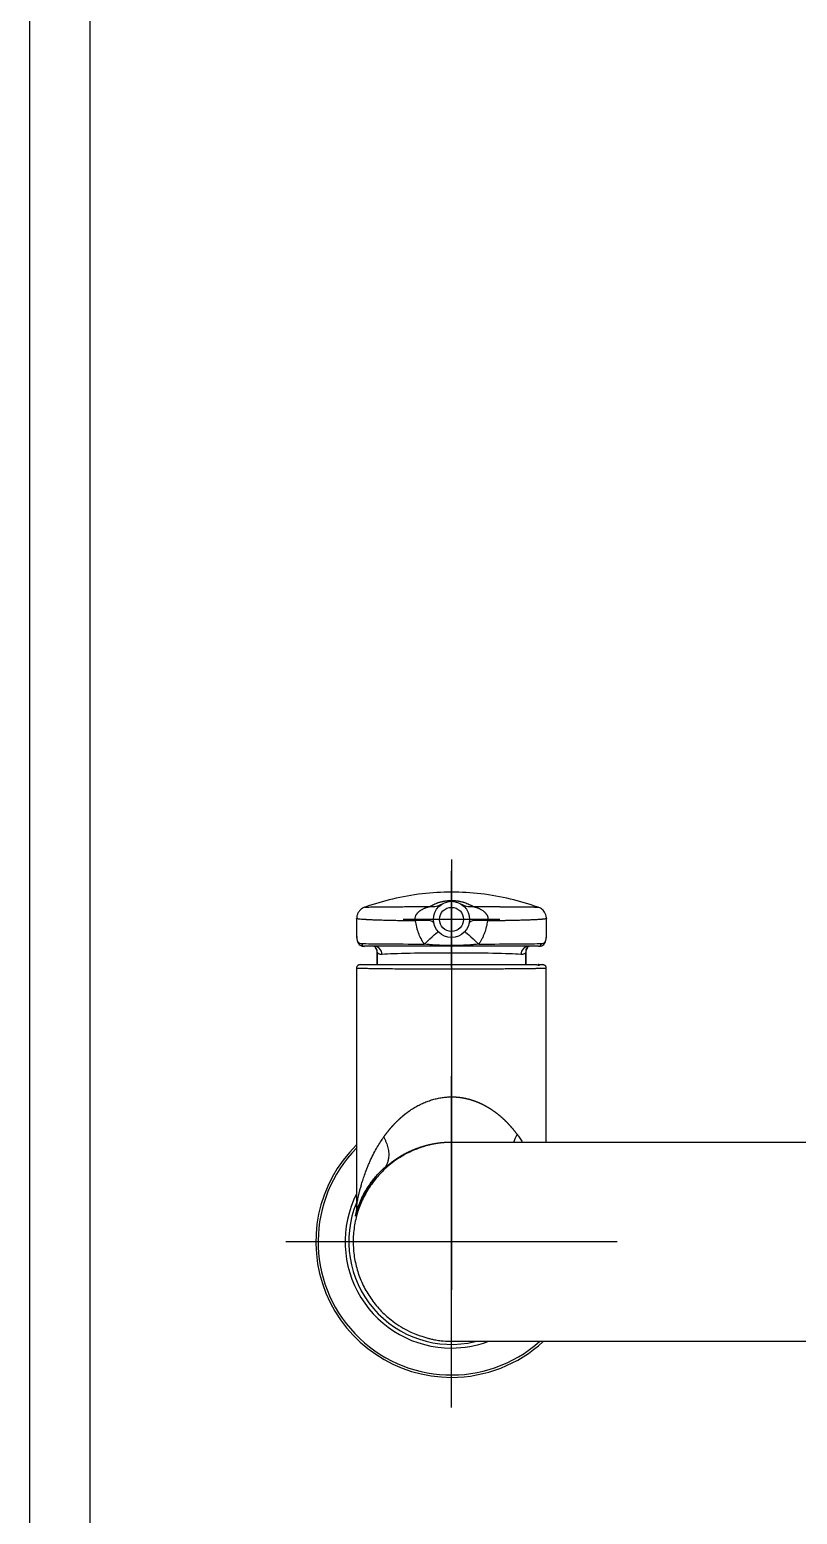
# Model space of a CAD drawing. Header units: millimetres. Extents: x -33000 to 294000, y 0 to 42408.
# Drawn here: x 19309.6 to 19437, y 17734.3 to 17980.7 of the extents above; entities that cross this region are included whole.
import ezdxf

# ---------------------------------------------------------------- set-up
doc = ezdxf.new("R2010")
doc.units = ezdxf.units.MM
doc.header["$LTSCALE"] = 50
doc.linetypes.add('DASHDOT', pattern=[22, 20, -1, 0, -1])
doc.layers.add('arch', color=8, linetype='Continuous')

msp = doc.modelspace()

# ---------------------------------------------------------------- linework, layer by layer
at = {"layer": 'arch'}
msp.add_line((19319.58, 18104.53), (19319.58, 16754.53), dxfattribs=at)
at = {"layer": 'arch', "linetype": 'Continuous'}
for p, q in [((19309.58, 18033.34), (19309.58, 17525.71)), ((19379.6, 17825.03), (19379.6, 17841.03)), ((19363.85, 17833.16), (19363.85, 17830.28)), ((19387.6, 17833.03), (19371.6, 17833.03)), ((19395.35, 17830.29), (19395.35, 17833.16)), ((19394.06, 17828.56), (19365.14, 17828.56)), ((19367.23, 17827.74), (19367.23, 17825.53)), ((19367.27, 17827.56), (19367.27, 17825.53)), ((19391.93, 17825.53), (19391.93, 17827.56)), ((19391.97, 17825.53), (19391.97, 17827.75)), ((19363.83, 17824.93), (19363.83, 17785.31)), ((19395.33, 17796.03), (19395.33, 17824.93)), ((19367.08, 17790.01), (19367.08, 17790.37))]:
    msp.add_line(p, q, dxfattribs=at)
at = {"layer": 'arch', "linetype": 'DASHDOT'}
for p, q in [((19379.58, 17842.97), (19379.58, 17771.55)), ((19379.58, 17752.03), (19379.58, 17807.03)), ((19407.08, 17779.53), (19352.08, 17779.53))]:
    msp.add_line(p, q, dxfattribs=at)
at = {"layer": 'arch', "linetype": 'Continuous'}
for radius in [3, 2]:
    msp.add_circle((19379.6, 17833.03), radius, dxfattribs=at)
for radius, start, end in [(22.5, 134.4263, 270), (22.11, 135.4219, 311.6869), (17.64, 153.2363, 270), (17.03, 157.6631, 283.3144), (22.5, 270, 312.6544), (17.64, 270, 290.0475)]:
    msp.add_arc((19379.58, 17779.53), radius, start, end, dxfattribs=at)
for centre, major_axis, ratio, start_param, end_param in [((19375.54, 17839.92), (-2.54, 4.31), 0.801683, 2.611489, 3.141593), ((19383.66, 17839.92), (2.54, 4.31), 0.801683, 3.141593, 3.671697), ((19371.73, 17831.58), (4.92, 0.9), 0.183919, 0, 1.14156), ((19373.63, 17827.7), (3.73, 3.33), 0.007211, 5.101734, 6.283185), ((19385.57, 17827.7), (-3.73, 3.33), 0.007211, 0, 1.181451), ((19387.47, 17831.58), (4.92, -0.9), 0.183919, 2.000033, 3.141593), ((19365.14, 17829.06), (0, -0.5), 0.951659, 4.794506, 6.283185), ((19379.6, 17829.06), (-15.75, 0), 0.008216, 0.322481, 1.27914), ((19366.73, 17827.06), (0, 1.5), 0.924037, 4.81447, 6.283185), ((19379.6, 17829.06), (-15.75, 0), 0.008216, 1.862453, 2.818498), ((19392.47, 17827.06), (0, 1.5), 0.923833, 0, 1.468584), ((19394.06, 17829.06), (0, -0.5), 0.951476, 0, 1.488528), ((19365.79, 17827.49), (-1.27, -0.79), 0.949415, 3.134833, 3.17732), ((19365.79, 17827.49), (-1.27, -0.79), 0.949415, 2.605969, 3.134833), ((19379.6, 17827.06), (-12.5, 0), 0.031058, 3.546824, 5.878502), ((19393.41, 17827.49), (-1.27, 0.79), 0.949187, 0.00734, 0.534326), ((19393.41, 17827.49), (-1.27, 0.79), 0.949187, 6.250379, 6.290525)]:
    msp.add_ellipse(centre, major_axis=major_axis, ratio=ratio, start_param=start_param, end_param=end_param, dxfattribs=at)
for points, degree, knots in [([(19393.95, 17835.05), (19392.44, 17835.59), (19389.33, 17836.51), (19384.52, 17837.36), (19379.6, 17837.66), (19374.68, 17837.36), (19369.87, 17836.51), (19366.76, 17835.59), (19365.26, 17835.06)], 3, [0, 0, 0, 0, 0.163138, 0.332761, 0.500072, 0.667382, 0.837003, 1, 1, 1, 1]), ([(19375.98, 17835.17), (19376.09, 17835.23), (19376.2, 17835.3), (19376.43, 17835.41), (19376.54, 17835.47), (19376.79, 17835.58), (19376.91, 17835.64), (19377.11, 17835.72), (19377.18, 17835.74), (19377.28, 17835.78), (19377.32, 17835.79), (19377.39, 17835.81), (19377.43, 17835.83), (19377.53, 17835.86), (19377.61, 17835.88), (19377.76, 17835.93), (19377.84, 17835.95), (19378, 17835.99), (19378.08, 17836.01), (19378.19, 17836.03), (19378.21, 17836.04), (19378.25, 17836.04), (19378.28, 17836.05), (19378.34, 17836.06), (19378.39, 17836.07), (19378.52, 17836.09), (19378.61, 17836.11), (19378.8, 17836.13), (19378.9, 17836.14), (19379.02, 17836.15), (19379.05, 17836.15), (19379.1, 17836.16), (19379.12, 17836.16), (19379.2, 17836.16), (19379.35, 17836.17), (19379.5, 17836.18), (19379.66, 17836.18), (19379.71, 17836.18), (19379.78, 17836.17), (19379.81, 17836.17), (19379.86, 17836.17), (19379.99, 17836.17), (19380.12, 17836.16), (19380.31, 17836.14), (19380.41, 17836.13), (19380.55, 17836.11), (19380.6, 17836.1), (19380.69, 17836.09), (19380.74, 17836.08), (19380.87, 17836.06), (19380.96, 17836.04), (19381.12, 17836.01), (19381.21, 17835.99), (19381.33, 17835.96), (19381.37, 17835.95), (19381.45, 17835.93), (19381.48, 17835.92), (19381.6, 17835.88), (19381.67, 17835.86), (19381.89, 17835.79), (19382.03, 17835.74), (19382.29, 17835.64), (19382.42, 17835.58), (19382.66, 17835.47), (19382.78, 17835.41), (19382.95, 17835.33), (19383, 17835.29), (19383.11, 17835.23), (19383.17, 17835.2), (19383.22, 17835.17)], 3, [0, 0, 0, 0, 0.0625, 0.0625, 0.125, 0.125, 0.1875, 0.1875, 0.21875, 0.21875, 0.234375, 0.234375, 0.25, 0.25, 0.28125, 0.28125, 0.3125, 0.3125, 0.34375, 0.34375, 0.351562, 0.351562, 0.359375, 0.359375, 0.375, 0.375, 0.40625, 0.40625, 0.4375, 0.4375, 0.445312, 0.445312, 0.453125, 0.453125, 0.46875, 0.5, 0.5, 0.515625, 0.515625, 0.523437, 0.523437, 0.53125, 0.5625, 0.5625, 0.59375, 0.59375, 0.609375, 0.609375, 0.625, 0.625, 0.65625, 0.65625, 0.6875, 0.6875, 0.703125, 0.703125, 0.71875, 0.71875, 0.75, 0.75, 0.8125, 0.8125, 0.875, 0.875, 0.9375, 0.9375, 0.96875, 0.96875, 1, 1, 1, 1]), ([(19365.25, 17835.06), (19365.19, 17835.05), (19365.04, 17834.99), (19364.76, 17834.84), (19364.45, 17834.61), (19364.17, 17834.27), (19363.96, 17833.85), (19363.85, 17833.46), (19363.86, 17833.23), (19363.87, 17833.16)], 3, [0, 0, 0, 0, 0.088474, 0.220833, 0.371106, 0.541314, 0.726976, 0.920258, 1, 1, 1, 1]), ([(19365.2, 17835.05), (19365.2, 17835.05), (19365.21, 17835.05), (19365.23, 17835.06), (19365.24, 17835.06), (19365.27, 17835.06), (19365.29, 17835.06), (19365.31, 17835.06), (19365.33, 17835.06), (19365.4, 17835.07), (19365.49, 17835.07), (19365.68, 17835.08), (19365.8, 17835.08), (19366.07, 17835.09), (19366.22, 17835.09), (19366.48, 17835.1), (19366.6, 17835.1), (19366.72, 17835.1), (19366.77, 17835.1), (19366.79, 17835.1), (19366.86, 17835.1), (19366.92, 17835.1), (19367.18, 17835.11), (19367.62, 17835.11), (19368.13, 17835.12), (19368.68, 17835.12), (19368.96, 17835.13), (19369.34, 17835.13), (19369.42, 17835.13), (19369.54, 17835.13), (19369.58, 17835.13), (19369.65, 17835.13), (19369.85, 17835.13), (19370.06, 17835.13), (19370.55, 17835.14), (19370.89, 17835.14), (19371.6, 17835.14), (19371.97, 17835.15), (19372.53, 17835.15), (19372.72, 17835.15), (19373.01, 17835.15), (19373.11, 17835.15), (19373.31, 17835.16), (19373.41, 17835.16), (19373.91, 17835.16), (19374.31, 17835.16), (19375.14, 17835.17), (19375.56, 17835.17), (19375.98, 17835.17)], 3, [0, 0, 0, 0, 0.023982, 0.023982, 0.058839, 0.058839, 0.076268, 0.076268, 0.093697, 0.093697, 0.163413, 0.163413, 0.233128, 0.233128, 0.302844, 0.302844, 0.337702, 0.346416, 0.346416, 0.355131, 0.355131, 0.37256, 0.37256, 0.442275, 0.511991, 0.511991, 0.581706, 0.581706, 0.599135, 0.599135, 0.60785, 0.60785, 0.616564, 0.651422, 0.651422, 0.721138, 0.721138, 0.790853, 0.790853, 0.825711, 0.825711, 0.84314, 0.84314, 0.860569, 0.860569, 0.930284, 0.930284, 1, 1, 1, 1]), ([(19373.63, 17832.78), (19373.6, 17832.86), (19373.59, 17832.94), (19373.57, 17833.05), (19373.57, 17833.09), (19373.57, 17833.17), (19373.57, 17833.26), (19373.58, 17833.33), (19373.6, 17833.41), (19373.61, 17833.45), (19373.64, 17833.57), (19373.67, 17833.64), (19373.72, 17833.75), (19373.74, 17833.79), (19373.78, 17833.85), (19373.8, 17833.89), (19373.84, 17833.95), (19373.87, 17833.99), (19373.92, 17834.05), (19373.94, 17834.08), (19374.02, 17834.17), (19374.08, 17834.22), (19374.19, 17834.33), (19374.25, 17834.38), (19374.35, 17834.45), (19374.38, 17834.47), (19374.45, 17834.52), (19374.48, 17834.54), (19374.58, 17834.6), (19374.65, 17834.64), (19374.78, 17834.72), (19374.85, 17834.75), (19374.99, 17834.82), (19375.06, 17834.85), (19375.17, 17834.9), (19375.2, 17834.91), (19375.28, 17834.94), (19375.31, 17834.96), (19375.42, 17835), (19375.49, 17835.02), (19375.63, 17835.07), (19375.7, 17835.09), (19375.81, 17835.12), (19375.84, 17835.13), (19375.91, 17835.15), (19375.95, 17835.16), (19375.98, 17835.17)], 3, [0, 0, 0, 0, 0.0625, 0.0625, 0.09375, 0.09375, 0.125, 0.15625, 0.15625, 0.1875, 0.1875, 0.25, 0.25, 0.28125, 0.28125, 0.3125, 0.3125, 0.34375, 0.34375, 0.375, 0.375, 0.4375, 0.4375, 0.5, 0.5, 0.53125, 0.53125, 0.5625, 0.5625, 0.625, 0.625, 0.6875, 0.6875, 0.75, 0.75, 0.78125, 0.78125, 0.8125, 0.8125, 0.875, 0.875, 0.9375, 0.9375, 0.96875, 0.96875, 1, 1, 1, 1]), ([(19383.22, 17835.17), (19383.65, 17835.17), (19384.07, 17835.17), (19384.89, 17835.16), (19385.29, 17835.16), (19386.08, 17835.15), (19386.47, 17835.15), (19387.04, 17835.15), (19387.22, 17835.15), (19387.46, 17835.15), (19387.5, 17835.15), (19387.59, 17835.14), (19387.73, 17835.14), (19387.87, 17835.14), (19388.31, 17835.14), (19388.65, 17835.14), (19389.31, 17835.13), (19389.62, 17835.13), (19390.23, 17835.13), (19390.51, 17835.12), (19390.85, 17835.12), (19390.96, 17835.12), (19391.06, 17835.12), (19391.12, 17835.12), (19391.15, 17835.12), (19391.32, 17835.12), (19391.44, 17835.12), (19391.8, 17835.11), (19392.02, 17835.11), (19392.44, 17835.1), (19392.63, 17835.1), (19392.97, 17835.09), (19393.12, 17835.09), (19393.29, 17835.09), (19393.33, 17835.09), (19393.38, 17835.08), (19393.39, 17835.08), (19393.42, 17835.08), (19393.5, 17835.08), (19393.57, 17835.08), (19393.72, 17835.07), (19393.8, 17835.07), (19393.92, 17835.06), (19393.96, 17835.06), (19393.99, 17835.05), (19394, 17835.05), (19394, 17835.05)], 3, [0, 0, 0, 0, 0.069582, 0.069582, 0.139164, 0.139164, 0.208746, 0.208746, 0.243537, 0.243537, 0.252235, 0.252235, 0.260933, 0.278329, 0.278329, 0.347911, 0.347911, 0.417493, 0.417493, 0.487075, 0.487075, 0.50447, 0.513168, 0.513168, 0.521866, 0.521866, 0.556657, 0.556657, 0.626239, 0.626239, 0.695821, 0.695821, 0.765403, 0.765403, 0.782799, 0.782799, 0.791497, 0.791497, 0.800195, 0.834986, 0.834986, 0.904568, 0.904568, 0.97415, 0.97415, 1, 1, 1, 1]), ([(19383.22, 17835.17), (19383.25, 17835.16), (19383.29, 17835.15), (19383.36, 17835.13), (19383.39, 17835.12), (19383.5, 17835.09), (19383.57, 17835.07), (19383.71, 17835.02), (19383.78, 17835), (19383.93, 17834.94), (19384, 17834.91), (19384.1, 17834.87), (19384.14, 17834.85), (19384.21, 17834.82), (19384.25, 17834.81), (19384.35, 17834.76), (19384.42, 17834.72), (19384.56, 17834.64), (19384.62, 17834.6), (19384.75, 17834.52), (19384.82, 17834.48), (19384.91, 17834.4), (19384.94, 17834.38), (19385.01, 17834.33), (19385.04, 17834.3), (19385.12, 17834.22), (19385.18, 17834.17), (19385.26, 17834.08), (19385.28, 17834.05), (19385.33, 17833.99), (19385.36, 17833.95), (19385.4, 17833.89), (19385.42, 17833.85), (19385.45, 17833.8), (19385.46, 17833.78), (19385.48, 17833.75), (19385.49, 17833.73), (19385.54, 17833.64), (19385.56, 17833.57), (19385.6, 17833.45), (19385.61, 17833.41), (19385.62, 17833.35), (19385.62, 17833.33), (19385.62, 17833.29), (19385.63, 17833.23), (19385.63, 17833.17), (19385.63, 17833.09), (19385.63, 17833.05), (19385.61, 17832.94), (19385.6, 17832.86), (19385.57, 17832.78)], 3, [0, 0, 0, 0, 0.03125, 0.03125, 0.0625, 0.0625, 0.125, 0.125, 0.1875, 0.1875, 0.25, 0.25, 0.28125, 0.28125, 0.3125, 0.3125, 0.375, 0.375, 0.4375, 0.4375, 0.5, 0.5, 0.53125, 0.53125, 0.5625, 0.5625, 0.625, 0.625, 0.65625, 0.65625, 0.6875, 0.6875, 0.71875, 0.71875, 0.734375, 0.734375, 0.75, 0.75, 0.8125, 0.8125, 0.84375, 0.84375, 0.859375, 0.859375, 0.875, 0.90625, 0.90625, 0.9375, 0.9375, 1, 1, 1, 1]), ([(19395.33, 17833.16), (19395.34, 17833.21), (19395.35, 17833.43), (19395.26, 17833.8), (19395.06, 17834.21), (19394.81, 17834.54), (19394.53, 17834.78), (19394.26, 17834.95), (19394.06, 17835.03), (19393.97, 17835.06), (19393.95, 17835.06)], 3, [0, 0, 0, 0, 0.059502, 0.258441, 0.434511, 0.593301, 0.736931, 0.865356, 0.9766, 1, 1, 1, 1]), ([(19373.63, 17832.78), (19373.42, 17832.78), (19373.21, 17832.79), (19372.94, 17832.79), (19372.89, 17832.79), (19372.79, 17832.79), (19372.74, 17832.79), (19372.58, 17832.79), (19372.48, 17832.79), (19371.97, 17832.8), (19371.58, 17832.8), (19370.81, 17832.81), (19370.06, 17832.83), (19369.37, 17832.84), (19368.95, 17832.85), (19368.82, 17832.86), (19368.7, 17832.86), (19368.61, 17832.86), (19368.57, 17832.86), (19368.37, 17832.87), (19368.21, 17832.87), (19367.75, 17832.89), (19367.46, 17832.89), (19366.91, 17832.91), (19366.65, 17832.92), (19366.16, 17832.94), (19365.93, 17832.96), (19365.66, 17832.97), (19365.61, 17832.97), (19365.51, 17832.98), (19365.36, 17832.99), (19365.22, 17832.99), (19364.95, 17833.01), (19364.79, 17833.02), (19364.51, 17833.04), (19364.39, 17833.05), (19364.18, 17833.08), (19364.1, 17833.09), (19364.02, 17833.1), (19364.01, 17833.1), (19364, 17833.11), (19363.99, 17833.11), (19363.97, 17833.11), (19363.93, 17833.12), (19363.9, 17833.13), (19363.86, 17833.14), (19363.85, 17833.15), (19363.85, 17833.16)], 3, [0, 0, 0, 0, 0.03632, 0.03632, 0.0454, 0.0454, 0.05448, 0.05448, 0.07264, 0.07264, 0.14528, 0.14528, 0.21792, 0.29056, 0.29056, 0.30872, 0.3178, 0.3178, 0.32688, 0.32688, 0.363201, 0.363201, 0.435841, 0.435841, 0.508481, 0.508481, 0.581121, 0.581121, 0.599281, 0.599281, 0.617441, 0.653761, 0.653761, 0.726401, 0.726401, 0.799041, 0.799041, 0.871681, 0.871681, 0.880761, 0.880761, 0.889841, 0.889841, 0.908001, 0.944321, 0.944321, 1, 1, 1, 1]), ([(19375.07, 17828.94), (19374.97, 17829.08), (19374.88, 17829.23), (19374.77, 17829.41), (19374.75, 17829.45), (19374.7, 17829.53), (19374.64, 17829.64), (19374.58, 17829.76), (19374.38, 17830.14), (19374.24, 17830.46), (19374.07, 17830.94), (19374.01, 17831.11), (19373.94, 17831.35), (19373.91, 17831.44), (19373.87, 17831.6), (19373.84, 17831.69), (19373.74, 17832.1), (19373.68, 17832.44), (19373.63, 17832.78)], 3, [0, 0, 0, 0, 0.125, 0.125, 0.15625, 0.15625, 0.1875, 0.25, 0.25, 0.5, 0.5, 0.625, 0.625, 0.6875, 0.6875, 0.75, 0.75, 1, 1, 1, 1]), ([(19385.57, 17832.78), (19385.53, 17832.44), (19385.46, 17832.11), (19385.3, 17831.44), (19385.2, 17831.11), (19385.05, 17830.7), (19385.02, 17830.62), (19384.95, 17830.46), (19384.92, 17830.38), (19384.81, 17830.14), (19384.74, 17829.98), (19384.58, 17829.67), (19384.5, 17829.52), (19384.32, 17829.23), (19384.23, 17829.08), (19384.13, 17828.94)], 3, [0, 0, 0, 0, 0.25, 0.25, 0.5, 0.5, 0.5625, 0.5625, 0.625, 0.625, 0.75, 0.75, 0.875, 0.875, 1, 1, 1, 1]), ([(19395.35, 17833.16), (19395.35, 17833.15), (19395.34, 17833.14), (19395.29, 17833.12), (19395.24, 17833.11), (19395.1, 17833.09), (19395.02, 17833.08), (19394.86, 17833.06), (19394.8, 17833.05), (19394.73, 17833.05), (19394.71, 17833.05), (19394.68, 17833.04), (19394.66, 17833.04), (19394.61, 17833.04), (19394.58, 17833.03), (19394.4, 17833.02), (19394.24, 17833.01), (19393.89, 17832.99), (19393.69, 17832.98), (19393.27, 17832.96), (19393.04, 17832.94), (19392.67, 17832.93), (19392.55, 17832.92), (19392.35, 17832.92), (19392.28, 17832.91), (19392.18, 17832.91), (19392.15, 17832.91), (19392.08, 17832.91), (19391.76, 17832.9), (19391.43, 17832.89), (19390.82, 17832.87), (19390.5, 17832.86), (19389.83, 17832.84), (19389.49, 17832.84), (19388.94, 17832.82), (19388.76, 17832.82), (19388.48, 17832.82), (19388.38, 17832.81), (19388.24, 17832.81), (19388.19, 17832.81), (19388.09, 17832.81), (19387.66, 17832.8), (19387.21, 17832.8), (19386.41, 17832.79), (19385.99, 17832.78), (19385.57, 17832.78)], 3, [0, 0, 0, 0, 0.057459, 0.057459, 0.129962, 0.129962, 0.202465, 0.202465, 0.238717, 0.238717, 0.24778, 0.24778, 0.256843, 0.256843, 0.274968, 0.274968, 0.347472, 0.347472, 0.419975, 0.419975, 0.492478, 0.492478, 0.528729, 0.528729, 0.546855, 0.546855, 0.555918, 0.555918, 0.564981, 0.637484, 0.637484, 0.709987, 0.709987, 0.782491, 0.782491, 0.818742, 0.818742, 0.836868, 0.836868, 0.845931, 0.845931, 0.854994, 0.927497, 0.927497, 1, 1, 1, 1]), ([(19363.85, 17830.19), (19363.85, 17830.12), (19363.86, 17830.05), (19363.87, 17829.89), (19363.88, 17829.81), (19363.92, 17829.65), (19363.96, 17829.51), (19364.02, 17829.39), (19364.06, 17829.32), (19364.07, 17829.31), (19364.09, 17829.28), (19364.1, 17829.27), (19364.13, 17829.24), (19364.15, 17829.22), (19364.21, 17829.16), (19364.26, 17829.13), (19364.41, 17829.05), (19364.53, 17829.02), (19364.66, 17829.02)], 3, [0, 0, 0, 0, 0.092324, 0.092324, 0.221992, 0.221992, 0.35166, 0.481328, 0.481328, 0.513745, 0.513745, 0.546162, 0.546162, 0.610996, 0.610996, 0.740664, 0.740664, 1, 1, 1, 1]), ([(19363.87, 17830.2), (19363.87, 17830.1), (19363.88, 17829.8), (19363.96, 17829.41), (19364.14, 17829.03), (19364.43, 17828.74), (19364.77, 17828.59), (19365.03, 17828.54), (19365.17, 17828.56), (19365.18, 17828.56)], 3, [0, 0, 0, 0, 0.105512, 0.329989, 0.496265, 0.654376, 0.817662, 0.987996, 1, 1, 1, 1]), ([(19366.72, 17828.57), (19366.73, 17828.57), (19366.75, 17828.57), (19366.83, 17828.54), (19367, 17828.43), (19367.04, 17828.36), (19367.05, 17828.34)], 3, [0, 0, 0, 0, 0.12127, 0.469424, 0.834325, 1, 1, 1, 1]), ([(19384.13, 17828.94), (19383.95, 17828.91), (19383.76, 17828.89), (19383.39, 17828.85), (19383.21, 17828.83), (19382.92, 17828.8), (19382.83, 17828.8), (19382.64, 17828.78), (19382.55, 17828.78), (19382.27, 17828.76), (19382.08, 17828.75), (19381.7, 17828.73), (19381.51, 17828.73), (19381.13, 17828.71), (19380.94, 17828.71), (19380.36, 17828.7), (19379.98, 17828.69), (19379.41, 17828.69), (19379.22, 17828.69), (19378.93, 17828.7), (19378.84, 17828.7), (19378.65, 17828.7), (19378.55, 17828.7), (19378.07, 17828.71), (19377.69, 17828.72), (19377.22, 17828.75), (19377.13, 17828.75), (19376.94, 17828.76), (19376.84, 17828.77), (19376.56, 17828.78), (19376.37, 17828.8), (19376, 17828.83), (19375.81, 17828.85), (19375.44, 17828.89), (19375.25, 17828.91), (19375.07, 17828.94)], 3, [0, 0, 0, 0, 0.0625, 0.0625, 0.125, 0.125, 0.15625, 0.15625, 0.1875, 0.1875, 0.25, 0.25, 0.3125, 0.3125, 0.375, 0.375, 0.5, 0.5, 0.5625, 0.5625, 0.59375, 0.59375, 0.625, 0.625, 0.75, 0.75, 0.78125, 0.78125, 0.8125, 0.8125, 0.875, 0.875, 0.9375, 0.9375, 1, 1, 1, 1]), ([(19392.14, 17828.33), (19392.17, 17828.37), (19392.24, 17828.47), (19392.42, 17828.57), (19392.47, 17828.57), (19392.47, 17828.57)], 3, [0, 0, 0, 0, 0.265785, 0.691097, 1, 1, 1, 1]), ([(19394.06, 17828.57), (19394.18, 17828.56), (19394.41, 17828.59), (19394.76, 17828.73), (19395.05, 17829.01), (19395.24, 17829.38), (19395.33, 17829.79), (19395.35, 17830.12), (19395.35, 17830.3)], 3, [0, 0, 0, 0, 0.146423, 0.306796, 0.477069, 0.643239, 0.820667, 1, 1, 1, 1]), ([(19394.54, 17829.02), (19394.67, 17829.02), (19394.79, 17829.05), (19394.94, 17829.13), (19394.99, 17829.16), (19395.07, 17829.24), (19395.11, 17829.28), (19395.16, 17829.36), (19395.18, 17829.39), (19395.21, 17829.45), (19395.22, 17829.48), (19395.26, 17829.58), (19395.3, 17829.72), (19395.33, 17829.9), (19395.35, 17830.08), (19395.35, 17830.18), (19395.35, 17830.29)], 3, [0, 0, 0, 0, 0.25, 0.25, 0.375, 0.375, 0.5, 0.5, 0.5625, 0.5625, 0.625, 0.625, 0.75, 0.875, 0.875, 1, 1, 1, 1]), ([(19367.06, 17828.27), (19367.1, 17828.22), (19367.19, 17828.07), (19367.24, 17827.85), (19367.23, 17827.75), (19367.23, 17827.74)], 3, [0, 0, 0, 0, 0.301201, 0.910297, 1, 1, 1, 1]), ([(19367.27, 17827.56), (19367.25, 17827.6), (19367.24, 17827.64), (19367.23, 17827.7), (19367.23, 17827.71), (19367.23, 17827.72)], 3, [0, 0, 0, 0, 0.869847, 0.869847, 1, 1, 1, 1]), ([(19368.11, 17827.21), (19368.01, 17827.21), (19367.92, 17827.21), (19367.76, 17827.23), (19367.68, 17827.25), (19367.54, 17827.3), (19367.48, 17827.34), (19367.37, 17827.43), (19367.32, 17827.49), (19367.27, 17827.56)], 3, [0, 0, 0, 0, 0.25, 0.25, 0.5, 0.5, 0.75, 0.75, 1, 1, 1, 1]), ([(19391.93, 17827.56), (19391.89, 17827.49), (19391.84, 17827.43), (19391.72, 17827.34), (19391.66, 17827.3), (19391.52, 17827.25), (19391.44, 17827.23), (19391.28, 17827.21), (19391.18, 17827.21), (19391.09, 17827.21)], 3, [0, 0, 0, 0, 0.25, 0.25, 0.5, 0.5, 0.75, 0.75, 1, 1, 1, 1]), ([(19391.98, 17827.75), (19391.97, 17827.78), (19391.97, 17827.92), (19392.03, 17828.14), (19392.12, 17828.25), (19392.13, 17828.27)], 3, [0, 0, 0, 0, 0.241666, 0.885828, 1, 1, 1, 1]), ([(19364.44, 17825.53), (19364.36, 17825.52), (19364.25, 17825.5), (19364.11, 17825.43), (19364.01, 17825.36), (19363.93, 17825.26), (19363.86, 17825.12), (19363.84, 17825), (19363.83, 17824.93)], 3, [0, 0, 0, 0, 0.240464, 0.368586, 0.49946, 0.630597, 0.759202, 1, 1, 1, 1]), ([(19395.33, 17824.93), (19395.33, 17824.92), (19395.33, 17824.92), (19395.31, 17824.92), (19395.29, 17824.91), (19395.25, 17824.91), (19395.21, 17824.9), (19395.16, 17824.9), (19395.1, 17824.9), (19395.03, 17824.89), (19394.96, 17824.89), (19394.89, 17824.89), (19394.81, 17824.88), (19394.73, 17824.88), (19394.65, 17824.88), (19394.56, 17824.88), (19394.48, 17824.87), (19394.39, 17824.87), (19394.31, 17824.87), (19394.22, 17824.87), (19394.1, 17824.87), (19393.93, 17824.86), (19393.71, 17824.86), (19393.48, 17824.85), (19393.24, 17824.85), (19392.99, 17824.84), (19392.73, 17824.84), (19392.46, 17824.84), (19392.19, 17824.83), (19391.91, 17824.83), (19391.62, 17824.83), (19391.32, 17824.82), (19391.03, 17824.82), (19390.49, 17824.81), (19389.68, 17824.81), (19388.54, 17824.8), (19387.35, 17824.79), (19386.1, 17824.78), (19384.83, 17824.77), (19383.53, 17824.77), (19382.21, 17824.77), (19380.9, 17824.77), (19379.46, 17824.77), (19377.89, 17824.77), (19376.2, 17824.77), (19374.52, 17824.77), (19372.88, 17824.78), (19371.29, 17824.79), (19369.8, 17824.8), (19368.68, 17824.81), (19367.88, 17824.82), (19367.34, 17824.83), (19366.81, 17824.83), (19366.32, 17824.84), (19365.85, 17824.85), (19365.41, 17824.86), (19365.1, 17824.87), (19364.88, 17824.87), (19364.73, 17824.87), (19364.59, 17824.88), (19364.44, 17824.88), (19364.3, 17824.89), (19364.18, 17824.89), (19364.06, 17824.9), (19363.97, 17824.9), (19363.89, 17824.91), (19363.85, 17824.92), (19363.83, 17824.92), (19363.83, 17824.93)], 3, [0, 0, 0, 0, 0.008772, 0.017313, 0.025621, 0.033696, 0.041538, 0.049147, 0.056522, 0.063664, 0.070573, 0.077249, 0.083691, 0.0899, 0.095876, 0.101619, 0.107129, 0.112406, 0.117449, 0.122259, 0.126837, 0.13744, 0.147888, 0.158182, 0.16832, 0.178304, 0.188133, 0.197808, 0.207329, 0.216695, 0.225908, 0.234966, 0.243872, 0.252624, 0.281708, 0.31037, 0.338619, 0.366466, 0.393921, 0.420995, 0.4477, 0.474046, 0.500048, 0.533531, 0.567592, 0.602256, 0.637548, 0.673491, 0.710108, 0.747419, 0.763787, 0.780687, 0.798119, 0.816085, 0.834585, 0.853621, 0.873194, 0.881243, 0.889989, 0.89943, 0.909568, 0.920402, 0.931933, 0.944159, 0.957082, 0.970701, 0.985017, 1, 1, 1, 1]), ([(19364.43, 17825.53), (19364.43, 17825.53), (19364.51, 17825.53), (19364.9, 17825.53), (19365.56, 17825.53), (19366.47, 17825.53), (19367.62, 17825.53), (19369, 17825.53), (19370.56, 17825.53), (19372.3, 17825.53), (19374.16, 17825.53), (19376.13, 17825.53), (19378.15, 17825.53), (19380.21, 17825.53), (19382.25, 17825.53), (19384.24, 17825.53), (19386.15, 17825.53), (19387.94, 17825.53), (19389.58, 17825.53), (19391.03, 17825.53), (19392.27, 17825.53), (19393.28, 17825.53), (19393.66, 17825.53)], 2, [0, 0, 0, 0.019621, 0.06864, 0.117659, 0.166678, 0.215697, 0.264716, 0.313735, 0.362754, 0.411773, 0.460792, 0.509811, 0.558829, 0.607848, 0.656867, 0.705886, 0.754905, 0.803924, 0.852943, 0.901962, 0.950981, 1, 1, 1]), ([(19393.66, 17825.53), (19393.68, 17825.53), (19393.69, 17825.53), (19393.71, 17825.52), (19393.72, 17825.52), (19393.73, 17825.52), (19393.74, 17825.52), (19393.76, 17825.52), (19393.77, 17825.51), (19393.78, 17825.51), (19393.8, 17825.51), (19393.81, 17825.51), (19393.84, 17825.5), (19393.85, 17825.5), (19393.87, 17825.49), (19393.89, 17825.49), (19393.92, 17825.48), (19393.94, 17825.48), (19393.97, 17825.47), (19393.98, 17825.47), (19394, 17825.46), (19394, 17825.46), (19394.03, 17825.45), (19394.04, 17825.45), (19394.06, 17825.45), (19394.07, 17825.45), (19394.08, 17825.44), (19394.09, 17825.44), (19394.11, 17825.44), (19394.13, 17825.44), (19394.15, 17825.44), (19394.16, 17825.44), (19394.17, 17825.44), (19394.17, 17825.45), (19394.18, 17825.45), (19394.18, 17825.46), (19394.18, 17825.46), (19394.18, 17825.46), (19394.18, 17825.47), (19394.17, 17825.47), (19394.17, 17825.48), (19394.16, 17825.49), (19394.15, 17825.49), (19394.14, 17825.5), (19394.14, 17825.5), (19394.12, 17825.51), (19394.11, 17825.51), (19394.1, 17825.51), (19394.09, 17825.51), (19394.08, 17825.52), (19394.08, 17825.52), (19394.06, 17825.52), (19394.05, 17825.52), (19394.03, 17825.52), (19394.02, 17825.53), (19394.01, 17825.53), (19394, 17825.53), (19393.99, 17825.53)], 3, [0, 0, 0, 0, 0.03125, 0.03125, 0.046875, 0.046875, 0.0625, 0.078125, 0.078125, 0.09375, 0.09375, 0.125, 0.125, 0.15625, 0.15625, 0.1875, 0.1875, 0.25, 0.25, 0.28125, 0.28125, 0.3125, 0.3125, 0.375, 0.375, 0.40625, 0.40625, 0.4375, 0.4375, 0.5, 0.5625, 0.5625, 0.625, 0.625, 0.6875, 0.6875, 0.71875, 0.71875, 0.75, 0.75, 0.8125, 0.8125, 0.84375, 0.84375, 0.875, 0.875, 0.90625, 0.90625, 0.921875, 0.921875, 0.9375, 0.9375, 0.96875, 0.96875, 0.984375, 0.984375, 1, 1, 1, 1]), ([(19393.99, 17825.53), (19394.55, 17825.53), (19394.74, 17825.53), (19394.74, 17825.53)], 2, [0, 0, 0, 0.748576, 1, 1, 1]), ([(19395.33, 17824.93), (19395.33, 17825), (19395.31, 17825.12), (19395.24, 17825.26), (19395.16, 17825.36), (19395.06, 17825.43), (19394.92, 17825.5), (19394.81, 17825.52), (19394.73, 17825.53)], 3, [0, 0, 0, 0, 0.240798, 0.369403, 0.50054, 0.631414, 0.759536, 1, 1, 1, 1]), ([(19368.35, 17796.9), (19368.36, 17796.92), (19368.39, 17796.96), (19368.43, 17797.01), (19368.46, 17797.06), (19368.5, 17797.11), (19368.54, 17797.17), (19368.58, 17797.22), (19368.61, 17797.27), (19368.65, 17797.32), (19368.69, 17797.37), (19368.73, 17797.42), (19368.77, 17797.48), (19368.81, 17797.53), (19368.85, 17797.58), (19368.88, 17797.63), (19368.92, 17797.68), (19368.96, 17797.73), (19369, 17797.78), (19369.04, 17797.83), (19369.08, 17797.88), (19369.12, 17797.92), (19369.16, 17797.97), (19369.2, 17798.02), (19369.24, 17798.07), (19369.27, 17798.12), (19369.31, 17798.17), (19369.35, 17798.21), (19369.39, 17798.26), (19369.43, 17798.31), (19369.47, 17798.36), (19369.51, 17798.4), (19369.55, 17798.45), (19369.59, 17798.5), (19369.63, 17798.54), (19369.67, 17798.59), (19369.71, 17798.63), (19369.75, 17798.68), (19369.79, 17798.72), (19369.84, 17798.77), (19369.88, 17798.81), (19369.92, 17798.86), (19369.96, 17798.9), (19370, 17798.95), (19370.04, 17798.99), (19370.08, 17799.03), (19370.12, 17799.08), (19370.16, 17799.12), (19370.2, 17799.16), (19370.24, 17799.21), (19370.28, 17799.25), (19370.33, 17799.29), (19370.37, 17799.33), (19370.41, 17799.38), (19370.45, 17799.42), (19370.49, 17799.46), (19370.53, 17799.5), (19370.57, 17799.54), (19370.62, 17799.58), (19370.66, 17799.62), (19370.7, 17799.66), (19370.74, 17799.7), (19370.78, 17799.74), (19370.82, 17799.78), (19370.87, 17799.82), (19370.91, 17799.86), (19370.95, 17799.9), (19370.99, 17799.94), (19371.03, 17799.98), (19371.08, 17800.02), (19371.12, 17800.05), (19371.16, 17800.09), (19371.2, 17800.13), (19371.25, 17800.17), (19371.29, 17800.21), (19371.33, 17800.24), (19371.37, 17800.28), (19371.42, 17800.32), (19371.46, 17800.35), (19371.5, 17800.39), (19371.54, 17800.42), (19371.59, 17800.46), (19371.63, 17800.5), (19371.67, 17800.53), (19371.71, 17800.57), (19371.76, 17800.6), (19371.8, 17800.64), (19371.84, 17800.67), (19371.89, 17800.7), (19371.93, 17800.74), (19371.97, 17800.77), (19372.01, 17800.81), (19372.06, 17800.84), (19372.1, 17800.87), (19372.14, 17800.9), (19372.19, 17800.94), (19372.23, 17800.97), (19372.27, 17801), (19372.32, 17801.03), (19372.36, 17801.07), (19372.4, 17801.1), (19372.45, 17801.13), (19372.49, 17801.16), (19372.53, 17801.19), (19372.58, 17801.22), (19372.62, 17801.25), (19372.66, 17801.28), (19372.71, 17801.31), (19372.97, 17801.49), (19373.46, 17801.81), (19374.21, 17802.22), (19374.96, 17802.58), (19375.72, 17802.88), (19376.49, 17803.13), (19377.26, 17803.33), (19378.04, 17803.47), (19378.81, 17803.56), (19379.34, 17803.58), (19379.61, 17803.58), (19379.62, 17803.58), (19379.63, 17803.58)], 3, [0, 0, 0, 0, 0.005452, 0.010889, 0.01631, 0.021715, 0.027105, 0.03248, 0.037839, 0.043182, 0.04851, 0.053822, 0.059119, 0.0644, 0.069666, 0.074916, 0.080151, 0.085371, 0.090575, 0.095764, 0.100937, 0.106095, 0.111238, 0.116365, 0.121477, 0.126574, 0.131656, 0.136722, 0.141773, 0.146809, 0.15183, 0.156836, 0.161826, 0.166801, 0.171761, 0.176706, 0.181636, 0.186551, 0.191451, 0.196336, 0.201206, 0.206061, 0.2109, 0.215725, 0.220535, 0.22533, 0.230111, 0.234876, 0.239627, 0.244362, 0.249083, 0.253789, 0.25848, 0.263157, 0.267819, 0.272466, 0.277099, 0.281716, 0.28632, 0.290908, 0.295482, 0.300042, 0.304587, 0.309117, 0.313633, 0.318135, 0.322622, 0.327094, 0.331553, 0.335997, 0.340426, 0.344841, 0.349242, 0.353629, 0.358002, 0.36236, 0.366704, 0.371034, 0.37535, 0.379652, 0.383939, 0.388213, 0.392473, 0.396718, 0.40095, 0.405168, 0.409372, 0.413562, 0.417738, 0.421901, 0.426049, 0.430184, 0.434306, 0.438413, 0.442507, 0.446587, 0.450654, 0.454707, 0.458747, 0.462773, 0.466786, 0.470786, 0.474772, 0.478745, 0.482704, 0.48665, 0.490583, 0.494503, 0.49841, 0.562036, 0.623039, 0.681622, 0.738013, 0.792468, 0.845273, 0.896738, 0.9472, 0.997018, 0.998511, 1, 1, 1, 1]), ([(19379.63, 17803.58), (19379.65, 17803.58), (19379.68, 17803.58), (19379.72, 17803.58), (19379.77, 17803.58), (19379.81, 17803.58), (19379.86, 17803.58), (19379.9, 17803.58), (19379.95, 17803.57), (19380, 17803.57), (19380.04, 17803.57), (19380.09, 17803.57), (19380.13, 17803.57), (19380.18, 17803.56), (19380.22, 17803.56), (19380.27, 17803.56), (19380.32, 17803.56), (19380.36, 17803.55), (19380.41, 17803.55), (19380.45, 17803.55), (19380.5, 17803.54), (19380.55, 17803.54), (19380.59, 17803.54), (19380.64, 17803.53), (19380.68, 17803.53), (19380.73, 17803.52), (19380.77, 17803.52), (19380.82, 17803.51), (19380.87, 17803.51), (19380.91, 17803.5), (19380.96, 17803.5), (19381, 17803.49), (19381.05, 17803.49), (19381.09, 17803.48), (19381.14, 17803.47), (19381.19, 17803.47), (19381.23, 17803.46), (19381.28, 17803.45), (19381.32, 17803.45), (19381.37, 17803.44), (19381.41, 17803.43), (19381.46, 17803.42), (19381.51, 17803.42), (19381.55, 17803.41), (19381.6, 17803.4), (19381.64, 17803.39), (19381.69, 17803.38), (19381.73, 17803.37), (19381.78, 17803.36), (19381.83, 17803.35), (19381.87, 17803.35), (19381.92, 17803.34), (19381.96, 17803.33), (19382.01, 17803.32), (19382.05, 17803.31), (19382.1, 17803.3), (19382.15, 17803.28), (19382.19, 17803.27), (19382.24, 17803.26), (19382.28, 17803.25), (19382.33, 17803.24), (19382.37, 17803.23), (19382.42, 17803.22), (19382.47, 17803.21), (19382.51, 17803.19), (19382.56, 17803.18), (19382.6, 17803.17), (19382.65, 17803.16), (19382.69, 17803.14), (19382.74, 17803.13), (19382.78, 17803.12), (19382.83, 17803.1), (19382.87, 17803.09), (19382.92, 17803.07), (19382.97, 17803.06), (19383.01, 17803.05), (19383.06, 17803.03), (19383.1, 17803.02), (19383.15, 17803), (19383.19, 17802.99), (19383.24, 17802.97), (19383.28, 17802.96), (19383.33, 17802.94), (19383.37, 17802.93), (19383.42, 17802.91), (19383.46, 17802.89), (19383.51, 17802.88), (19383.55, 17802.86), (19383.6, 17802.84), (19383.64, 17802.83), (19383.69, 17802.81), (19383.73, 17802.79), (19383.78, 17802.77), (19383.82, 17802.76), (19383.87, 17802.74), (19383.91, 17802.72), (19383.96, 17802.7), (19384, 17802.68), (19384.05, 17802.67), (19384.09, 17802.65), (19384.14, 17802.63), (19384.18, 17802.61), (19384.23, 17802.59), (19384.27, 17802.57), (19384.32, 17802.55), (19384.36, 17802.53), (19384.41, 17802.51), (19384.45, 17802.49), (19384.49, 17802.47), (19384.54, 17802.45), (19384.58, 17802.43), (19384.63, 17802.4), (19384.67, 17802.38), (19384.72, 17802.36), (19384.76, 17802.34), (19384.81, 17802.32), (19384.85, 17802.29), (19384.89, 17802.27), (19384.94, 17802.25), (19384.98, 17802.23), (19385.03, 17802.2), (19385.07, 17802.18), (19385.11, 17802.16), (19385.16, 17802.13), (19385.2, 17802.11), (19385.25, 17802.09), (19385.29, 17802.06), (19385.33, 17802.04), (19385.38, 17802.01), (19385.42, 17801.99), (19385.47, 17801.96), (19385.51, 17801.94), (19385.55, 17801.91), (19385.6, 17801.89), (19385.64, 17801.86), (19385.68, 17801.84), (19385.73, 17801.81), (19385.77, 17801.78), (19385.81, 17801.76), (19385.86, 17801.73), (19385.9, 17801.7), (19385.94, 17801.68), (19385.99, 17801.65), (19386.03, 17801.62), (19386.07, 17801.59), (19386.12, 17801.57), (19386.16, 17801.54), (19386.22, 17801.5), (19386.29, 17801.45), (19386.37, 17801.4), (19386.45, 17801.34), (19386.54, 17801.28), (19386.62, 17801.22), (19386.71, 17801.16), (19386.79, 17801.1), (19386.87, 17801.04), (19386.96, 17800.98), (19387.04, 17800.91), (19387.12, 17800.85), (19387.21, 17800.78), (19387.29, 17800.71), (19387.37, 17800.65), (19387.46, 17800.58), (19387.54, 17800.51), (19387.62, 17800.44), (19387.71, 17800.37), (19387.79, 17800.3), (19387.87, 17800.22), (19387.96, 17800.15), (19388.04, 17800.08), (19388.12, 17800), (19388.2, 17799.92), (19388.29, 17799.85), (19388.37, 17799.77), (19388.45, 17799.69), (19388.53, 17799.61), (19388.61, 17799.53), (19388.7, 17799.45), (19388.78, 17799.37), (19388.86, 17799.28), (19388.94, 17799.2), (19389.02, 17799.11), (19389.1, 17799.03), (19389.18, 17798.94), (19389.26, 17798.85), (19389.34, 17798.76), (19389.42, 17798.68), (19389.5, 17798.58), (19389.58, 17798.49), (19389.66, 17798.4), (19389.74, 17798.31), (19389.82, 17798.21), (19389.89, 17798.12), (19389.97, 17798.02), (19390.05, 17797.93), (19390.13, 17797.83), (19390.2, 17797.73), (19390.28, 17797.63), (19390.36, 17797.53), (19390.43, 17797.43), (19390.48, 17797.37), (19390.51, 17797.33)], 3, [0, 0, 0, 0, 0.003102, 0.006205, 0.009309, 0.012414, 0.015521, 0.018628, 0.021737, 0.024847, 0.027958, 0.031072, 0.034186, 0.037303, 0.040421, 0.043541, 0.046663, 0.049787, 0.052914, 0.056042, 0.059173, 0.062306, 0.065441, 0.06858, 0.07172, 0.074864, 0.07801, 0.081159, 0.084311, 0.087466, 0.090624, 0.093785, 0.096949, 0.100117, 0.103288, 0.106463, 0.109641, 0.112823, 0.116009, 0.119198, 0.122391, 0.125588, 0.12879, 0.131995, 0.135205, 0.138418, 0.141636, 0.144859, 0.148086, 0.151317, 0.154553, 0.157794, 0.16104, 0.16429, 0.167546, 0.170806, 0.174071, 0.177342, 0.180618, 0.183899, 0.187185, 0.190477, 0.193774, 0.197077, 0.200385, 0.203699, 0.207019, 0.210345, 0.213677, 0.217014, 0.220358, 0.223708, 0.227063, 0.230426, 0.233794, 0.237169, 0.24055, 0.243938, 0.247332, 0.250733, 0.25414, 0.257555, 0.260976, 0.264404, 0.267839, 0.271281, 0.27473, 0.278186, 0.281649, 0.28512, 0.288597, 0.292083, 0.295575, 0.299075, 0.302583, 0.306098, 0.309621, 0.313151, 0.31669, 0.320236, 0.32379, 0.327352, 0.330922, 0.3345, 0.338086, 0.34168, 0.345282, 0.348893, 0.352512, 0.356139, 0.359775, 0.363419, 0.367072, 0.370733, 0.374403, 0.378082, 0.381769, 0.385465, 0.38917, 0.392883, 0.396606, 0.400338, 0.404078, 0.407828, 0.411587, 0.415355, 0.419132, 0.422919, 0.426714, 0.430519, 0.434334, 0.438158, 0.441991, 0.445834, 0.449686, 0.453548, 0.45742, 0.461301, 0.465192, 0.469093, 0.473004, 0.476925, 0.480855, 0.484796, 0.488746, 0.492706, 0.496677, 0.500658, 0.508486, 0.516372, 0.524316, 0.532317, 0.540377, 0.548494, 0.556671, 0.564906, 0.5732, 0.581554, 0.589968, 0.598441, 0.606975, 0.615569, 0.624224, 0.63294, 0.641716, 0.650555, 0.659455, 0.668416, 0.67744, 0.686526, 0.695674, 0.704885, 0.714159, 0.723496, 0.732895, 0.742359, 0.751886, 0.761476, 0.771131, 0.780849, 0.790632, 0.800479, 0.81039, 0.820367, 0.830408, 0.840514, 0.850686, 0.860922, 0.871224, 0.881592, 0.892025, 0.902524, 0.913089, 0.923721, 0.934418, 0.945182, 0.956012, 0.966909, 0.977872, 0.988903, 1, 1, 1, 1]), ([(19363.83, 17785.3), (19363.83, 17785.33), (19363.84, 17785.39), (19363.86, 17785.52), (19363.87, 17785.6), (19363.88, 17785.65), (19363.89, 17785.67), (19363.89, 17785.68), (19363.89, 17785.69), (19363.89, 17785.69), (19363.89, 17785.69), (19363.89, 17785.7), (19363.89, 17785.7), (19363.89, 17785.7), (19363.89, 17785.7), (19363.89, 17785.7), (19363.89, 17785.7), (19363.91, 17785.81), (19363.93, 17785.96), (19364, 17786.35), (19364.05, 17786.59), (19364.17, 17787.16), (19364.24, 17787.49), (19364.38, 17788.04), (19364.43, 17788.24), (19364.52, 17788.55), (19364.56, 17788.71), (19364.62, 17788.9), (19364.65, 17789), (19364.66, 17789.05), (19364.67, 17789.08), (19364.67, 17789.09), (19364.67, 17789.09), (19364.67, 17789.1), (19364.67, 17789.1), (19364.68, 17789.1), (19364.68, 17789.1), (19364.68, 17789.1), (19364.68, 17789.1), (19364.68, 17789.1), (19364.75, 17789.35), (19364.83, 17789.62), (19365.02, 17790.2), (19365.13, 17790.51), (19365.37, 17791.18), (19365.51, 17791.54), (19365.68, 17791.97), (19365.71, 17792.04), (19365.74, 17792.11), (19365.76, 17792.14), (19365.76, 17792.15), (19365.76, 17792.15), (19365.76, 17792.15), (19365.76, 17792.16), (19365.77, 17792.18), (19365.82, 17792.3), (19365.96, 17792.62), (19366.09, 17792.92), (19366.36, 17793.5), (19366.54, 17793.87), (19366.91, 17794.58), (19367.09, 17794.91), (19367.46, 17795.54), (19367.64, 17795.84), (19368, 17796.4), (19368.18, 17796.66), (19368.35, 17796.91)], 3, [0, 0, 0, 0, 0.036534, 0.055804, 0.065438, 0.070256, 0.072664, 0.073869, 0.074471, 0.074772, 0.074922, 0.074998, 0.075035, 0.075054, 0.075064, 0.075064, 0.075073, 0.075073, 0.15215, 0.15215, 0.229228, 0.229228, 0.306305, 0.306305, 0.344843, 0.344843, 0.364113, 0.373747, 0.378565, 0.380973, 0.382178, 0.38278, 0.383081, 0.383231, 0.383307, 0.383344, 0.383363, 0.383373, 0.383373, 0.383382, 0.383382, 0.460459, 0.460459, 0.537537, 0.537537, 0.614614, 0.614614, 0.624248, 0.629066, 0.629668, 0.629969, 0.629969, 0.63027, 0.63027, 0.631474, 0.633883, 0.653152, 0.691691, 0.691691, 0.768768, 0.768768, 0.845846, 0.845846, 0.922923, 0.922923, 1, 1, 1, 1]), ([(19390.51, 17797.33), (19390.66, 17797.14), (19390.81, 17796.93), (19391.1, 17796.49), (19391.25, 17796.27), (19391.4, 17796.03)], 3, [0, 0, 0, 0, 0.516529, 0.516529, 1, 1, 1, 1]), ([(19376.58, 17795.74), (19376.56, 17795.74), (19376.37, 17795.7), (19375.92, 17795.6), (19375.19, 17795.4), (19374.4, 17795.14), (19373.72, 17794.88), (19373.04, 17794.6), (19372.2, 17794.2), (19371.24, 17793.67), (19370.25, 17793.03), (19368.95, 17792.02), (19367.45, 17790.57), (19365.95, 17788.64), (19364.74, 17786.48), (19363.87, 17784.15), (19363.36, 17781.7), (19363.22, 17779.2), (19363.46, 17776.71), (19364.07, 17774.28), (19365.03, 17771.99), (19366.32, 17769.88), (19367.92, 17767.97), (19369.59, 17766.49), (19371.19, 17765.4), (19372.48, 17764.7), (19373.5, 17764.25), (19374.19, 17764), (19374.65, 17763.84), (19375.04, 17763.72), (19375.38, 17763.62), (19375.69, 17763.53), (19376, 17763.45), (19376.3, 17763.38), (19376.66, 17763.3), (19377.05, 17763.23), (19377.48, 17763.16), (19377.88, 17763.11), (19378.12, 17763.09), (19378.23, 17763.08)], 3, [0, 0, 0, 0, 0.004471, 0.03634, 0.068701, 0.093909, 0.1045, 0.114255, 0.133714, 0.149784, 0.169173, 0.192251, 0.232066, 0.272767, 0.313705, 0.354748, 0.396285, 0.437907, 0.479214, 0.52064, 0.561971, 0.602621, 0.643652, 0.68561, 0.713526, 0.739477, 0.758777, 0.76912, 0.77626, 0.782624, 0.790091, 0.799318, 0.810673, 0.824362, 0.840522, 0.871746, 0.909864, 0.955174, 1, 1, 1, 1]), ([(19376.57, 17795.74), (19376.56, 17795.74), (19376.54, 17795.73), (19376.5, 17795.73), (19376.46, 17795.72), (19376.41, 17795.71), (19376.37, 17795.7), (19376.33, 17795.69), (19376.28, 17795.68), (19376.24, 17795.67), (19376.19, 17795.66), (19376.15, 17795.65), (19376.11, 17795.64), (19376.06, 17795.64), (19376.02, 17795.63), (19375.97, 17795.62), (19375.93, 17795.61), (19375.89, 17795.6), (19375.84, 17795.59), (19375.8, 17795.57), (19375.76, 17795.56), (19375.71, 17795.55), (19375.67, 17795.54), (19375.62, 17795.53), (19375.58, 17795.52), (19375.54, 17795.51), (19375.49, 17795.5), (19375.45, 17795.49), (19375.4, 17795.48), (19375.36, 17795.46), (19375.32, 17795.45), (19375.27, 17795.44), (19375.23, 17795.43), (19375.18, 17795.42), (19375.14, 17795.4), (19375.1, 17795.39), (19375.05, 17795.38), (19375.01, 17795.37), (19374.97, 17795.35), (19374.92, 17795.34), (19374.88, 17795.33), (19374.83, 17795.31), (19374.79, 17795.3), (19374.75, 17795.29), (19374.7, 17795.27), (19374.66, 17795.26), (19374.62, 17795.25), (19374.57, 17795.23), (19374.53, 17795.22), (19374.48, 17795.21), (19374.44, 17795.19), (19374.4, 17795.18), (19374.35, 17795.16), (19374.31, 17795.15), (19374.27, 17795.13), (19374.22, 17795.12), (19374.18, 17795.1), (19374.14, 17795.09), (19374.09, 17795.07), (19374.05, 17795.06), (19374.01, 17795.04), (19373.96, 17795.03), (19373.92, 17795.01), (19373.88, 17795), (19373.83, 17794.98), (19373.79, 17794.96), (19373.75, 17794.95), (19373.7, 17794.93), (19373.66, 17794.91), (19373.62, 17794.9), (19373.58, 17794.88), (19373.53, 17794.87), (19373.49, 17794.85), (19373.45, 17794.83), (19373.4, 17794.81), (19373.36, 17794.8), (19373.32, 17794.78), (19373.28, 17794.76), (19373.23, 17794.74), (19373.19, 17794.73), (19373.15, 17794.71), (19373.11, 17794.69), (19373.06, 17794.67), (19373.02, 17794.66), (19372.98, 17794.64), (19372.94, 17794.62), (19372.9, 17794.6), (19372.85, 17794.58), (19372.81, 17794.56), (19372.77, 17794.54), (19372.73, 17794.53), (19372.67, 17794.5), (19372.6, 17794.47), (19372.51, 17794.43), (19372.43, 17794.39), (19372.34, 17794.34), (19372.25, 17794.3), (19372.17, 17794.26), (19372.08, 17794.22), (19371.99, 17794.17), (19371.91, 17794.13), (19371.82, 17794.08), (19371.74, 17794.04), (19371.65, 17793.99), (19371.56, 17793.94), (19371.48, 17793.89), (19371.39, 17793.84), (19371.3, 17793.8), (19371.22, 17793.75), (19371.13, 17793.69), (19371.05, 17793.64), (19370.96, 17793.59), (19370.87, 17793.54), (19370.79, 17793.48), (19370.7, 17793.43), (19370.62, 17793.38), (19370.53, 17793.32), (19370.45, 17793.26), (19370.36, 17793.21), (19370.28, 17793.15), (19370.19, 17793.09), (19370.11, 17793.03), (19370.02, 17792.97), (19369.94, 17792.91), (19369.85, 17792.85), (19369.77, 17792.79), (19369.69, 17792.73), (19369.6, 17792.66), (19369.52, 17792.6), (19369.44, 17792.53), (19369.35, 17792.47), (19369.27, 17792.4), (19369.19, 17792.33), (19369.1, 17792.27), (19369.02, 17792.2), (19368.94, 17792.13), (19368.86, 17792.06), (19368.78, 17791.99), (19368.7, 17791.92), (19368.61, 17791.85), (19368.53, 17791.77), (19368.45, 17791.7), (19368.37, 17791.62), (19368.29, 17791.55), (19368.24, 17791.5), (19368.21, 17791.47)], 3, [0, 0, 0, 0, 0.002444, 0.006228, 0.010019, 0.013818, 0.017626, 0.021441, 0.025265, 0.029097, 0.032938, 0.036787, 0.040644, 0.04451, 0.048384, 0.052267, 0.056158, 0.060058, 0.063967, 0.067884, 0.071811, 0.075746, 0.07969, 0.083643, 0.087606, 0.091577, 0.095557, 0.099547, 0.103546, 0.107554, 0.111571, 0.115597, 0.119634, 0.123679, 0.127734, 0.131799, 0.135873, 0.139956, 0.14405, 0.148153, 0.152266, 0.156388, 0.16052, 0.164662, 0.168814, 0.172975, 0.177146, 0.181327, 0.185518, 0.189718, 0.193928, 0.198148, 0.202377, 0.206617, 0.210866, 0.215125, 0.219394, 0.223673, 0.227961, 0.23226, 0.236568, 0.240886, 0.245214, 0.249552, 0.2539, 0.258258, 0.262626, 0.267004, 0.271392, 0.275791, 0.280199, 0.284617, 0.289045, 0.293484, 0.297932, 0.302391, 0.30686, 0.311339, 0.315829, 0.320328, 0.324838, 0.329359, 0.333889, 0.33843, 0.342982, 0.347543, 0.352115, 0.356698, 0.361291, 0.365895, 0.370509, 0.375134, 0.384731, 0.394406, 0.404159, 0.413989, 0.423898, 0.433885, 0.443952, 0.454099, 0.464326, 0.474634, 0.485023, 0.495493, 0.506045, 0.51668, 0.527397, 0.538198, 0.549082, 0.560051, 0.571104, 0.582242, 0.593465, 0.604775, 0.61617, 0.627653, 0.639222, 0.65088, 0.662625, 0.674459, 0.686381, 0.698393, 0.710495, 0.722687, 0.73497, 0.747344, 0.759809, 0.772366, 0.785016, 0.797757, 0.810591, 0.823517, 0.836535, 0.849646, 0.862849, 0.876145, 0.889534, 0.903016, 0.916591, 0.930259, 0.94402, 0.957875, 0.971823, 0.985864, 1, 1, 1, 1]), ([(19379.65, 17796.03), (19379.63, 17796.03), (19379.61, 17796.03), (19379.56, 17796.03), (19379.52, 17796.03), (19379.48, 17796.03), (19379.44, 17796.02), (19379.4, 17796.02), (19379.35, 17796.02), (19379.31, 17796.02), (19379.27, 17796.02), (19379.23, 17796.02), (19379.19, 17796.02), (19379.14, 17796.02), (19379.1, 17796.02), (19379.06, 17796.02), (19379.02, 17796.01), (19378.97, 17796.01), (19378.93, 17796.01), (19378.89, 17796.01), (19378.85, 17796.01), (19378.8, 17796.01), (19378.76, 17796), (19378.72, 17796), (19378.68, 17796), (19378.63, 17796), (19378.59, 17795.99), (19378.55, 17795.99), (19378.5, 17795.99), (19378.46, 17795.98), (19378.42, 17795.98), (19378.37, 17795.98), (19378.33, 17795.97), (19378.29, 17795.97), (19378.25, 17795.97), (19378.2, 17795.96), (19378.16, 17795.96), (19378.12, 17795.96), (19378.07, 17795.95), (19378.03, 17795.95), (19377.99, 17795.94), (19377.94, 17795.94), (19377.9, 17795.93), (19377.86, 17795.93), (19377.81, 17795.93), (19377.77, 17795.92), (19377.73, 17795.92), (19377.68, 17795.91), (19377.64, 17795.91), (19377.6, 17795.9), (19377.55, 17795.89), (19377.51, 17795.89), (19377.46, 17795.88), (19377.42, 17795.88), (19377.38, 17795.87), (19377.33, 17795.87), (19377.29, 17795.86), (19377.25, 17795.85), (19377.2, 17795.85), (19377.16, 17795.84), (19377.12, 17795.83), (19377.07, 17795.83), (19377.03, 17795.82), (19376.98, 17795.81), (19376.94, 17795.8), (19376.9, 17795.8), (19376.85, 17795.79), (19376.81, 17795.78), (19376.77, 17795.77), (19376.72, 17795.77), (19376.68, 17795.76), (19376.63, 17795.75), (19376.6, 17795.74), (19376.58, 17795.74), (19376.57, 17795.74)], 3, [0, 0, 0, 0, 0.013249, 0.026515, 0.039799, 0.0531, 0.066419, 0.079756, 0.093111, 0.106485, 0.119877, 0.133288, 0.146718, 0.160166, 0.173635, 0.187122, 0.20063, 0.214157, 0.227705, 0.241272, 0.25486, 0.268469, 0.282099, 0.29575, 0.309422, 0.323116, 0.336831, 0.350568, 0.364328, 0.378109, 0.391913, 0.40574, 0.41959, 0.433463, 0.447359, 0.461278, 0.475222, 0.489189, 0.50318, 0.517196, 0.531236, 0.545301, 0.559391, 0.573507, 0.587647, 0.601813, 0.616005, 0.630223, 0.644467, 0.658737, 0.673035, 0.687358, 0.701709, 0.716088, 0.730493, 0.744926, 0.759388, 0.773877, 0.788394, 0.80294, 0.817515, 0.832119, 0.846751, 0.861413, 0.876105, 0.890826, 0.905577, 0.920358, 0.93517, 0.950012, 0.964885, 0.979789, 0.994724, 1, 1, 1, 1]), ([(19507.58, 17796.03), (19503.93, 17796.03), (19494.44, 17796.03), (19475.67, 17796.03), (19457.88, 17796.03), (19443.35, 17796.03), (19432.55, 17796.03), (19422.1, 17796.03), (19412.23, 17796.03), (19403.2, 17796.03), (19392.6, 17796.03), (19383.14, 17796.03), (19379.97, 17796.03), (19379.65, 17796.03)], 3, [0, 0, 0, 0, 0.126868, 0.253737, 0.380605, 0.444039, 0.507473, 0.570907, 0.634341, 0.697775, 0.76121, 0.888078, 1, 1, 1, 1]), ([(19363.72, 17784.11), (19363.75, 17784.2), (19363.82, 17784.44), (19364.01, 17785.04), (19364.29, 17785.82), (19364.71, 17786.79), (19365.36, 17788.04), (19366.25, 17789.41), (19367.35, 17790.76), (19368.21, 17791.58), (19368.62, 17791.94)], 3, [0, 0, 0, 0, 0.090925, 0.18061, 0.268866, 0.399284, 0.528551, 0.699033, 0.866626, 1, 1, 1, 1]), ([(19363.8, 17784.33), (19363.83, 17784.43), (19363.86, 17784.53), (19363.92, 17784.7), (19363.95, 17784.79), (19363.99, 17784.91), (19364.01, 17784.97), (19364.02, 17785), (19364.02, 17785.01), (19364.03, 17785.02), (19364.03, 17785.02), (19364.03, 17785.02), (19364.03, 17785.02), (19364.03, 17785.03), (19364.03, 17785.03), (19364.03, 17785.03), (19364.03, 17785.03), (19364.1, 17785.23), (19364.19, 17785.47), (19364.4, 17785.98), (19364.52, 17786.26), (19364.8, 17786.86), (19364.96, 17787.18), (19365.24, 17787.68), (19365.34, 17787.86), (19365.5, 17788.12), (19365.58, 17788.26), (19365.68, 17788.42), (19365.74, 17788.5), (19365.76, 17788.54), (19365.78, 17788.56), (19365.78, 17788.57), (19365.79, 17788.57), (19365.79, 17788.57), (19365.79, 17788.58), (19365.79, 17788.58), (19365.79, 17788.58), (19365.79, 17788.58), (19366, 17788.9), (19366.41, 17789.48), (19366.87, 17790.04), (19367.08, 17790.29)], 3, [0, 0, 0, 0, 0.073242, 0.073242, 0.109937, 0.128284, 0.137458, 0.142045, 0.144338, 0.145485, 0.146058, 0.146345, 0.146488, 0.14656, 0.146596, 0.146596, 0.146631, 0.146631, 0.29341, 0.29341, 0.440188, 0.440188, 0.586966, 0.586966, 0.660355, 0.660355, 0.69705, 0.715397, 0.724571, 0.729158, 0.731451, 0.732598, 0.733171, 0.733458, 0.733601, 0.733673, 0.733673, 0.733744, 0.733744, 0.880523, 1, 1, 1, 1]), ([(19363.64, 17783.77), (19363.65, 17783.8), (19363.67, 17783.9), (19363.79, 17784.32), (19363.93, 17784.8), (19364.05, 17785.2)], 3, [0, 0, 0, 0, 0.23154, 0.493858, 1, 1, 1, 1]), ([(19363.76, 17784.31), (19363.74, 17784.24), (19363.73, 17784.2), (19363.74, 17784.2), (19363.74, 17784.2)], 3, [0, 0, 0, 0, 0.99149, 1, 1, 1, 1]), ([(19363.64, 17783.77), (19363.64, 17783.77), (19363.65, 17783.8), (19363.67, 17783.89), (19363.7, 17783.98), (19363.71, 17784.02)], 3, [0, 0, 0, 0, 0.359717, 0.751567, 1, 1, 1, 1]), ([(19379.58, 17763.03), (19379.58, 17763.03), (19382.67, 17763.03), (19392.6, 17763.03), (19403.2, 17763.03), (19412.23, 17763.03), (19422.1, 17763.03), (19432.55, 17763.03), (19443.35, 17763.03), (19457.88, 17763.03), (19475.67, 17763.03), (19494.44, 17763.03), (19503.93, 17763.03), (19507.58, 17763.03)], 3, [0, 0, 0, 0, 0.125, 0.25, 0.3125, 0.375, 0.4375, 0.5, 0.5625, 0.625, 0.75, 0.875, 1, 1, 1, 1])]:
    msp.add_open_spline(points, degree=degree, knots=knots, dxfattribs=at)
for points, degree in [([(19363.85, 17830.29), (19363.85, 17830.25), (19363.85, 17830.22), (19363.85, 17830.19)], 3), ([(19389.94, 17796.02), (19390.09, 17796.48), (19390.28, 17796.92), (19390.51, 17797.33)], 3), ([(19363.83, 17785.29), (19363.83, 17784.7), (19363.72, 17784.14)], 2), ([(19378.23, 17763.08), (19378.7, 17763.04), (19379.15, 17763.03), (19379.58, 17763.03)], 3)]:
    msp.add_open_spline(points, degree=degree, dxfattribs=at)
for points, weights in [([(19379.65, 17796.03), (19379.62, 17796.03), (19379.63, 17803.58)], [1, 0.608761884778, 1]), ([(19368.35, 17796.9), (19370.26, 17793.42), (19368.22, 17791.48)], [1, 0.824726162373, 0.999940893601])]:
    msp.add_rational_spline(points, weights, degree=2, dxfattribs=at)

doc.saveas('drawing.dxf')
